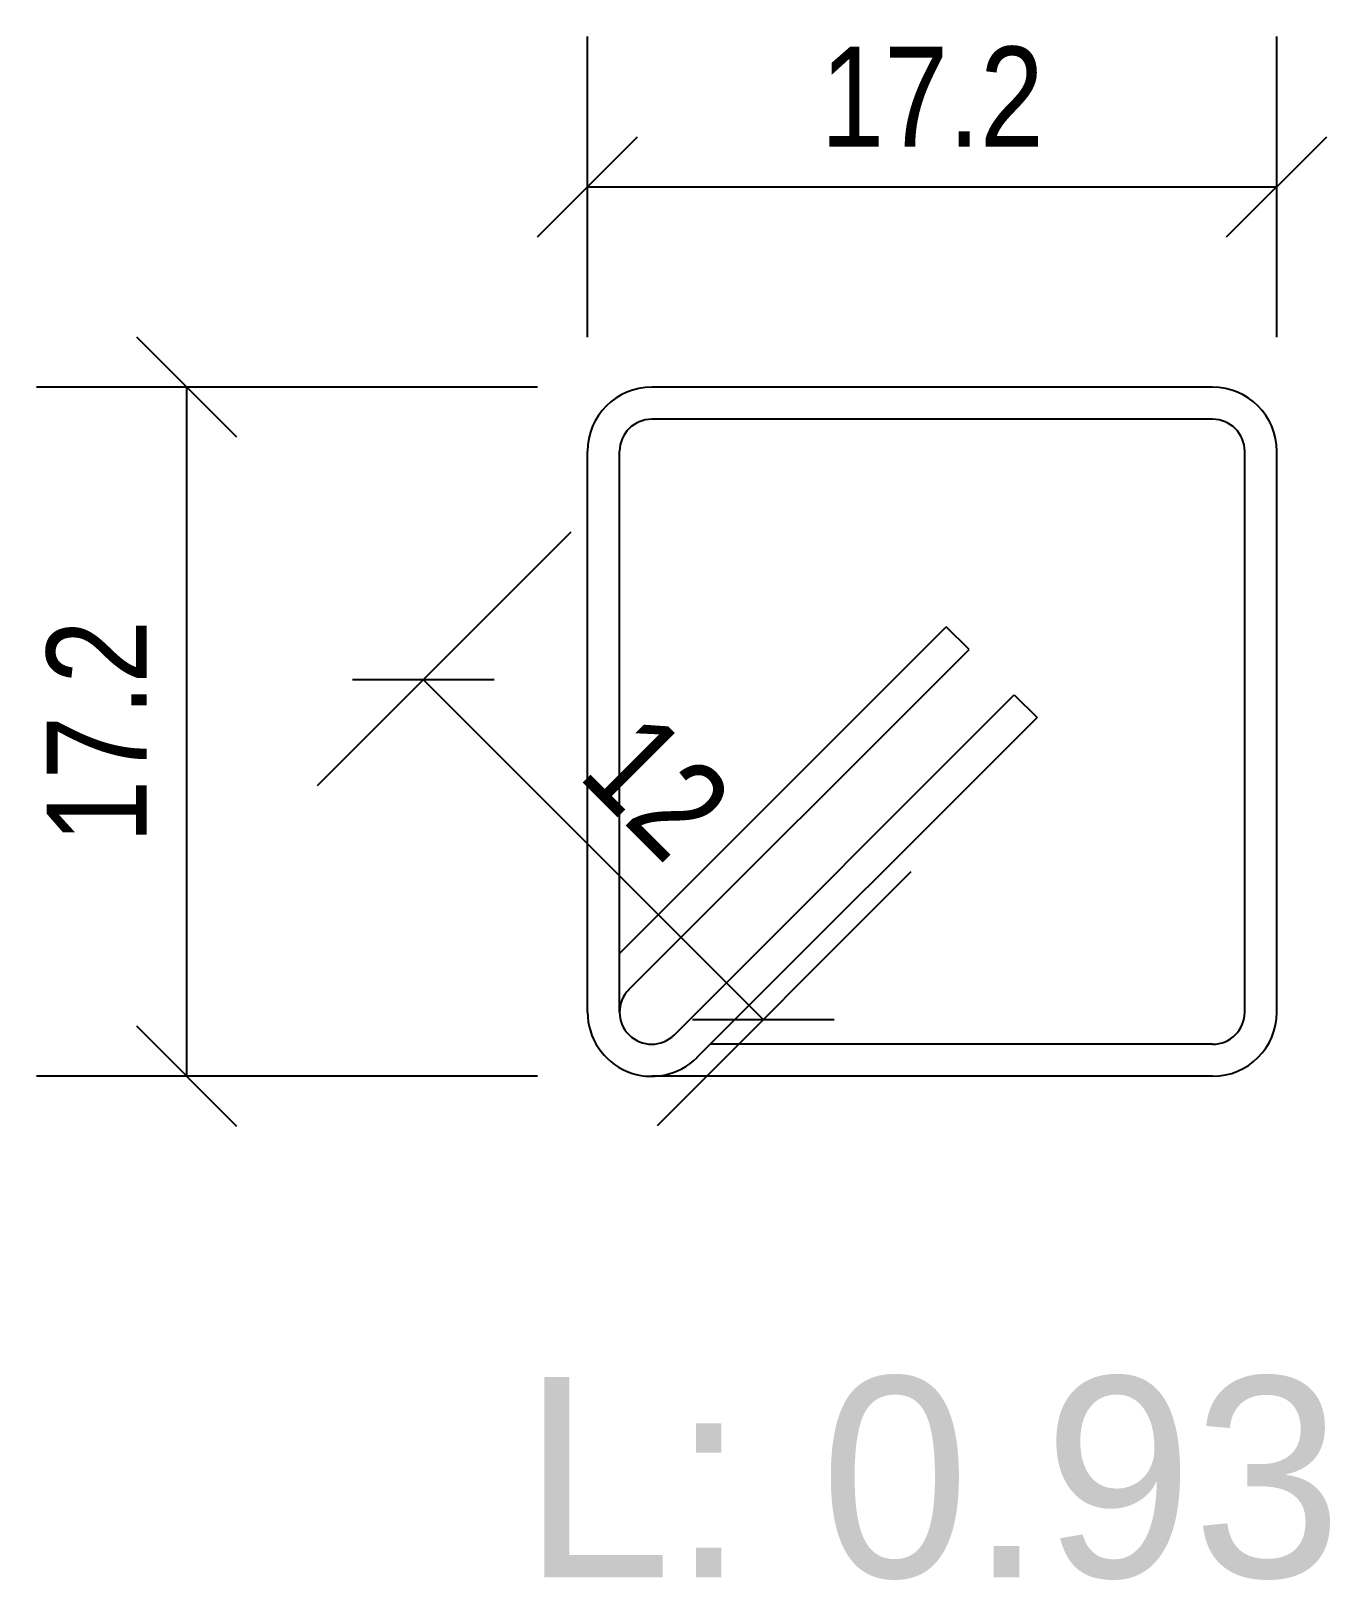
# Model space of a CAD drawing. Header units: metres. Extents: x -10.139 to -9.815, y 0.874 to 1.261.
import ezdxf
from ezdxf.enums import TextEntityAlignment as Align

# ---------------------------------------------------------------- set-up
doc = ezdxf.new("R2010")
doc.units = ezdxf.units.M
doc.styles.add('OpenSansCondensed-Light', font='OpenSansCondensed-Light.ttf')
doc.dimstyles.new('EZ_M_10_H25_CM', dxfattribs={"dimtxt": 0.025, "dimasz": 0.025, "dimexe": 0.0375, "dimexo": 0.0125, "dimgap": 0.01, "dimtad": 1, "dimlfac": 100, "dimzin": 12, "dimdsep": 46, "dimtxsty": 'OpenSansCondensed-Light', "dimtsz": 0.0125, "dimcen": 2.5, "dimazin": 3, "dimtfac": 0.5, "dimtmove": 2, "dimatfit": 3})

msp = doc.modelspace()

# ---------------------------------------------------------------- linework, layer by layer
for p, q in [((-9.844, 1.172), (-9.984, 1.172)), ((-9.844, 1.164), (-9.984, 1.164)), ((-10, 1.016), (-10, 1.156)), ((-9.992, 1.016), (-9.992, 1.156)), ((-9.836, 1.016), (-9.836, 1.156)), ((-9.828, 1.016), (-9.828, 1.156)), ((-9.992, 1.03063), (-9.91046, 1.11217)), ((-9.9048, 1.10651), (-9.91046, 1.11217)), ((-9.98966, 1.02166), (-9.9048, 1.10651)), ((-9.97834, 1.01034), (-9.89349, 1.0952)), ((-9.89349, 1.0952), (-9.88783, 1.08954)), ((-9.97269, 1.00469), (-9.88783, 1.08954)), ((-9.844, 1.008), (-9.96937, 1.008)), ((-9.844, 1), (-9.984, 1))]:
    msp.add_line(p, q)
for centre, radius, start, end in [((-9.984, 1.156), 0.016, 90, 180), ((-9.844, 1.156), 0.016, 0, 90), ((-9.984, 1.156), 0.008, 90, 180), ((-9.844, 1.156), 0.008, 0, 90), ((-9.984, 1.016), 0.008, 135, -45), ((-9.984, 1.016), 0.016, 180, -45), ((-9.844, 1.016), 0.008, -90, 0), ((-9.844, 1.016), 0.016, -90, 0)]:
    msp.add_arc(centre, radius, start, end)

# ---------------------------------------------------------------- texts
msp.add_text('L: 0.93', height=0.05).set_placement((-9.914, 0.9), align=Align.MIDDLE)

# ---------------------------------------------------------------- dimensions: what is measured, and where the dimension line sits
msp.add_linear_dim(base=(-10, 1.222), p1=(-10, 1.172), p2=(-9.828, 1.172), dimstyle='EZ_M_10_H25_CM').render()
for base, p1, p2, angle in [((-10.1, 1), (-10, 1), (-10, 1.172), 90), ((-10.041, 1.099), (-9.99531, 1.14469), (-9.91046, 1.05983), 315)]:
    msp.add_linear_dim(base=base, p1=p1, p2=p2, angle=angle, dimstyle='EZ_M_10_H25_CM').render()

doc.saveas('drawing.dxf')
